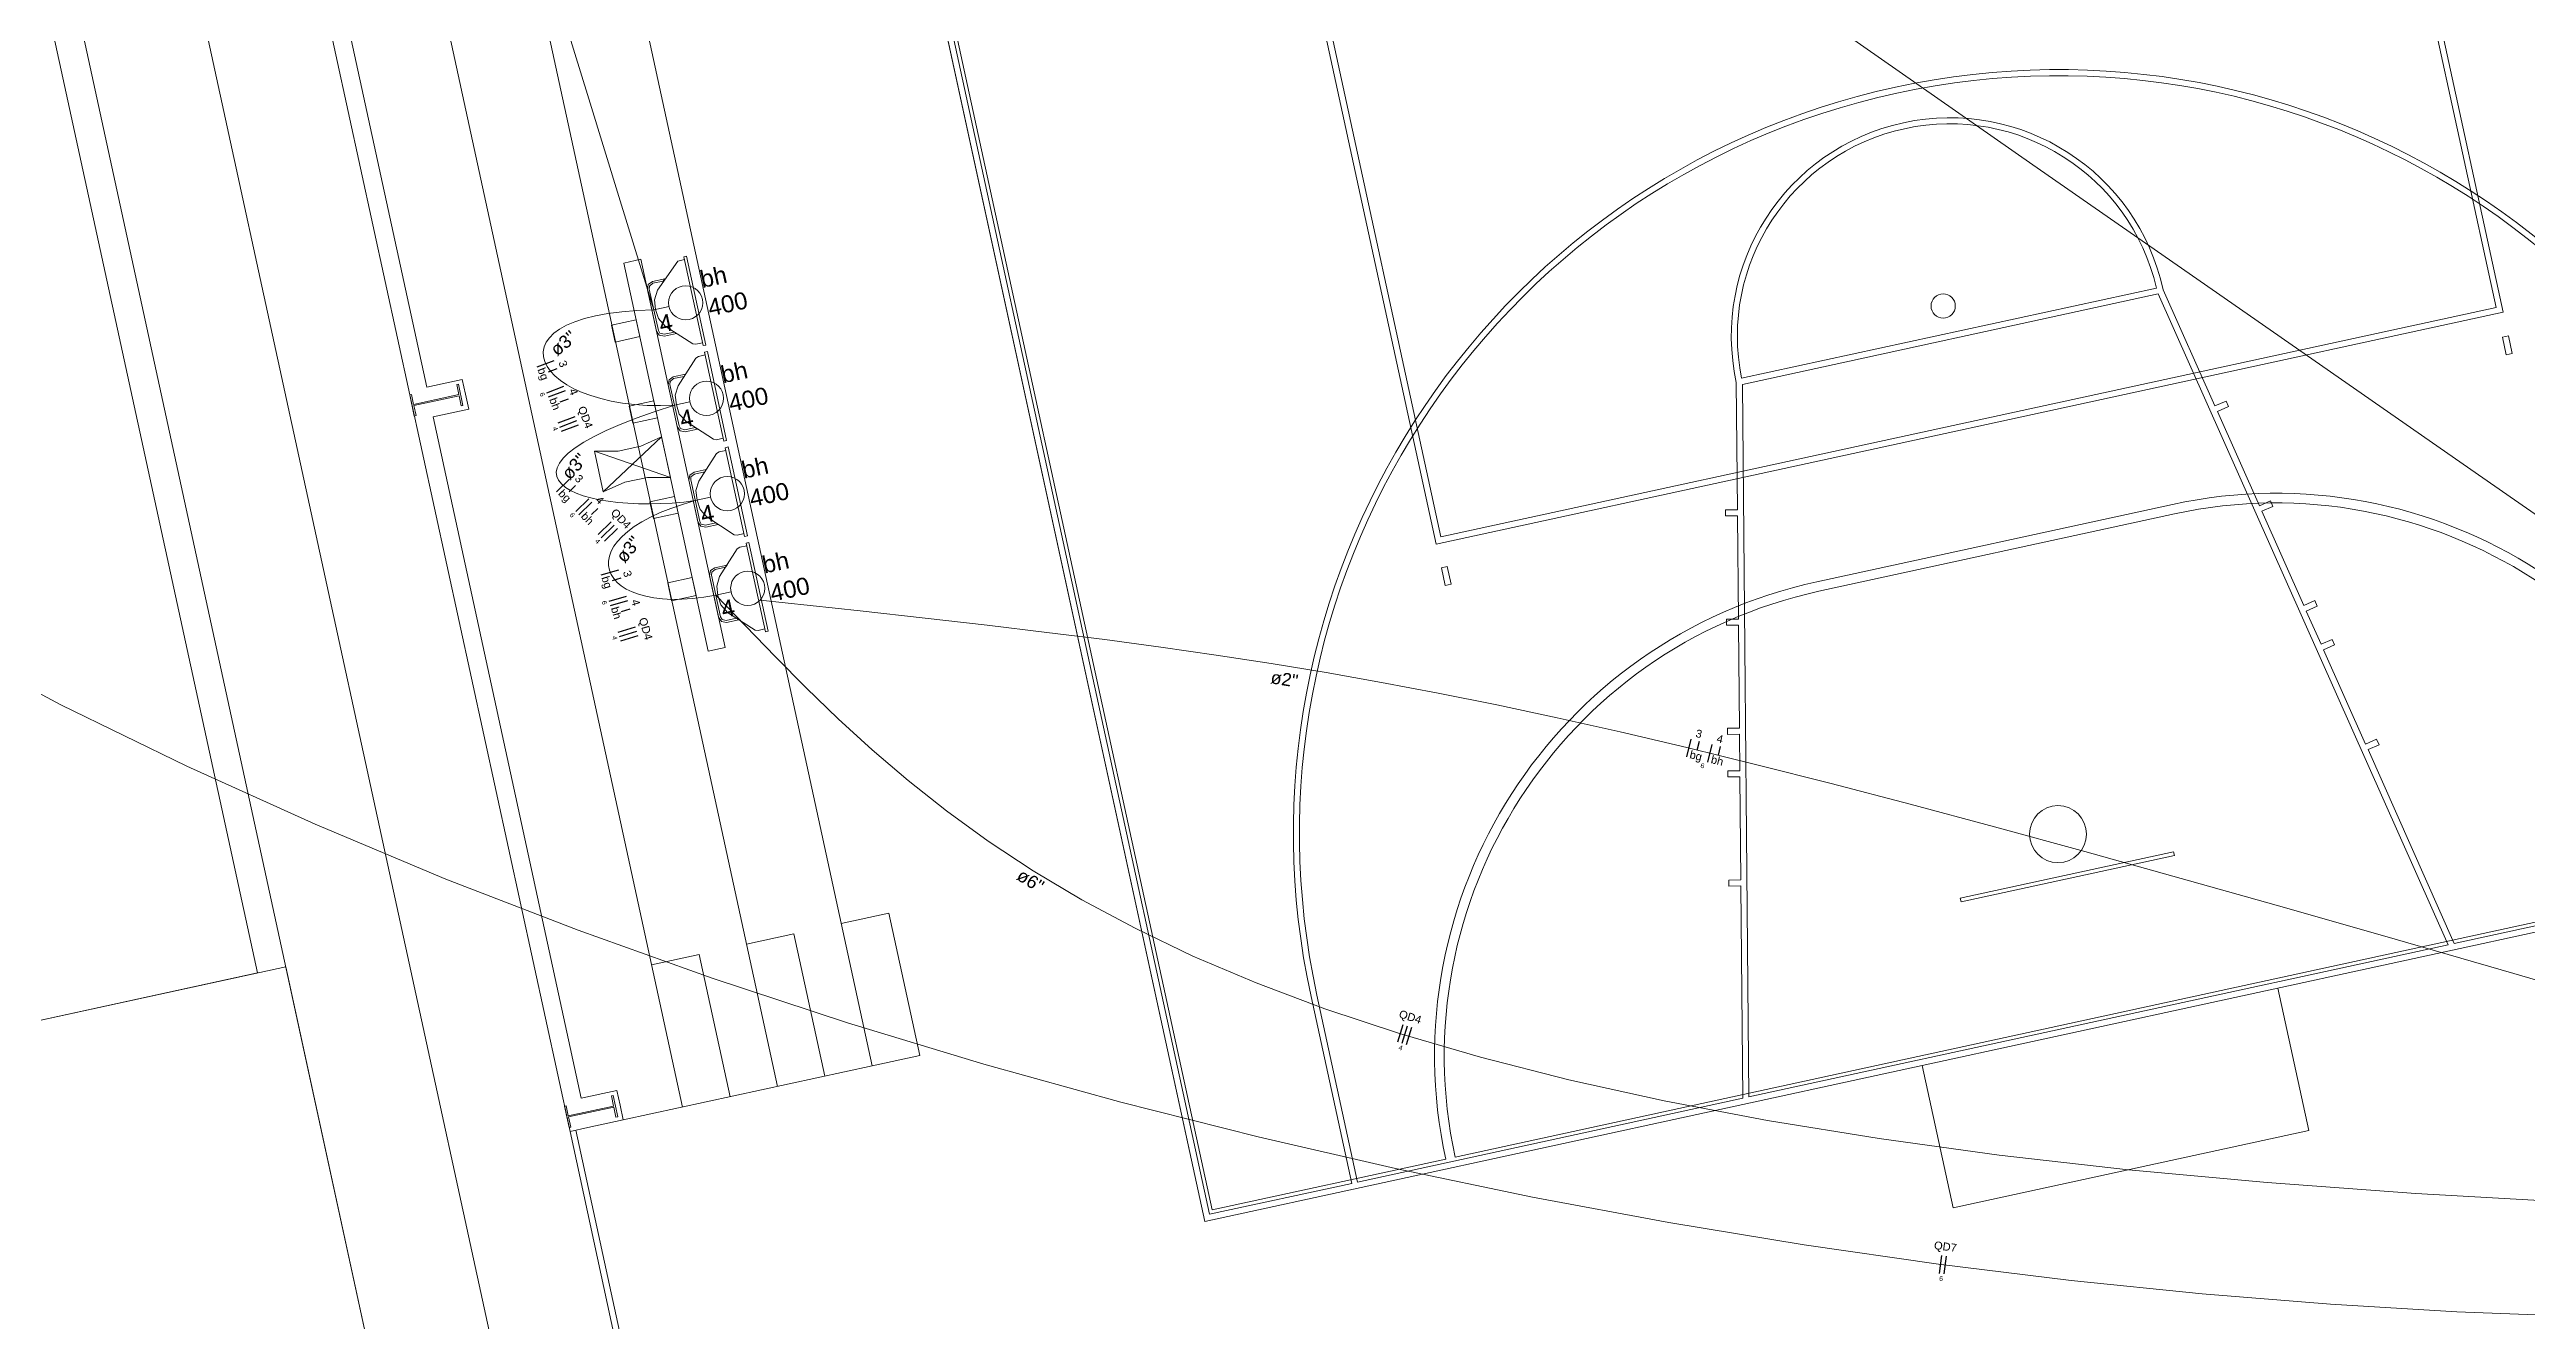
# Model space of a CAD drawing. Header units: millimetres. Extents: x -395 to 1008, y 9 to 692.
# Drawn here: x -88.37 to -67.96, y 52.35 to 62.82 of the extents above; entities that cross this region are included whole.
import ezdxf

# ---------------------------------------------------------------- set-up
doc = ezdxf.new("R2010")
doc.units = ezdxf.units.MM
doc.header["$LTSCALE"] = 0.1
doc.header["$MEASUREMENT"] = 0
for name, color, linetype, lineweight in [('.10 ultra fina', 240, 'Continuous', 5), ('.15', 150, 'Continuous', 15), ('.20', 130, 'Continuous', 5), ('.25', 70, 'Continuous', 5), ('.30', 50, 'Continuous', 5), ('.40 Interno parede', 27, 'Continuous', 5)]:
    doc.layers.add(name, color=color, linetype=linetype, lineweight=lineweight)
doc.styles.add('Arial', font='arial.ttf')

# ---------------------------------------------------------------- blocks, each defined once
blk = doc.blocks.new('eeetet')
at = {"layer": '.10 ultra fina', "color": 240, "lineweight": 5}
for p, q in [((606.539, 115.299), (595.396, 166.541)), ((600.308, 145.079), (611.592, 93.184)), ((609.617, 106.974), (601.498, 144.315)), ((608.376, 140.709), (614.346, 113.251)), ((611.606, 114.534), (606.454, 138.229)), ((625.048, 120.746), (621.223, 138.334)), ((610.825, 114.364), (605.672, 138.059)), ((610.043, 114.194), (604.891, 137.889)), ((609.115, 113.992), (603.962, 137.687)), ((616.253, 118.833), (612.429, 136.422)), ((614.346, 113.251), (611.366, 126.955)), ((614.384, 113.31), (611.415, 126.966)), ((611.447, 126.958), (614.407, 113.346)), ((624.988, 120.784), (623.729, 126.574)), ((606.711, 125.75), (607.934, 120.126)), ((616.292, 118.893), (615.033, 124.683)), ((622.191, 120.943), (618.771, 120.2)), ((622.205, 120.895), (618.777, 120.15)), ((624.595, 115.53), (622.205, 120.895)), ((622.672, 119.972), (622.245, 120.929)), ((616.253, 118.833), (625.048, 120.746)), ((616.292, 118.893), (624.988, 120.784)), ((625.09, 120.55), (625.041, 120.54)), ((625.041, 120.54), (625.073, 120.393)), ((625.09, 120.55), (625.122, 120.404)), ((625.122, 120.404), (625.073, 120.393)), ((607.808, 120.067), (607.794, 120.064)), ((607.794, 120.064), (607.832, 119.889)), ((607.826, 119.984), (607.808, 120.067)), ((608.199, 120.065), (607.826, 119.984)), ((607.828, 119.975), (608.201, 120.056)), ((607.934, 120.126), (608.227, 120.19)), ((608.195, 120.151), (608.181, 120.148)), ((608.181, 120.148), (608.199, 120.065)), ((608.233, 119.976), (608.195, 120.151)), ((608.201, 120.056), (608.219, 119.973)), ((608.227, 120.19), (608.254, 120.068)), ((608.254, 120.068), (608.28, 119.946)), ((618.737, 119.116), (618.727, 120.164)), ((618.831, 114.277), (618.777, 120.15)), ((607.846, 119.892), (607.828, 119.975)), ((607.832, 119.889), (607.846, 119.892)), ((608.28, 119.946), (607.987, 119.883)), ((607.987, 119.883), (609.208, 114.267)), ((608.219, 119.973), (608.233, 119.976)), ((622.763, 120.012), (622.672, 119.972)), ((622.783, 119.967), (622.692, 119.926)), ((623.038, 119.15), (622.692, 119.926)), ((622.783, 119.967), (622.763, 120.012)), ((618.637, 119.115), (618.737, 119.116)), ((618.637, 119.065), (618.637, 119.115)), ((618.637, 119.065), (618.737, 119.066)), ((618.745, 118.216), (618.737, 119.066)), ((622.322, 119.16), (619.391, 118.523)), ((622.339, 119.082), (619.408, 118.445)), ((623.129, 119.19), (623.038, 119.15)), ((623.149, 119.144), (623.058, 119.104)), ((623.404, 118.327), (623.058, 119.104)), ((623.149, 119.144), (623.129, 119.19)), ((616.296, 118.638), (616.345, 118.649)), ((616.296, 118.638), (616.328, 118.491)), ((616.345, 118.649), (616.377, 118.502)), ((616.328, 118.491), (616.377, 118.502)), ((618.645, 118.215), (618.745, 118.216)), ((618.646, 118.165), (618.645, 118.215)), ((623.495, 118.368), (623.404, 118.327)), ((623.515, 118.322), (623.424, 118.281)), ((623.546, 118.008), (623.424, 118.281)), ((623.515, 118.322), (623.495, 118.368)), ((618.646, 118.165), (618.746, 118.166)), ((618.753, 117.316), (618.746, 118.166)), ((623.637, 118.048), (623.546, 118.008)), ((623.658, 118.003), (623.567, 117.962)), ((623.658, 118.003), (623.637, 118.048)), ((623.912, 117.185), (623.567, 117.962)), ((618.653, 117.315), (618.753, 117.316)), ((618.654, 117.265), (618.653, 117.315)), ((618.654, 117.265), (618.754, 117.266)), ((618.757, 116.966), (618.754, 117.266)), ((624.004, 117.226), (623.912, 117.185)), ((624.024, 117.18), (623.933, 117.14)), ((624.024, 117.18), (624.004, 117.226)), ((624.644, 115.541), (623.933, 117.14)), ((618.657, 116.965), (618.757, 116.966)), ((618.657, 116.915), (618.657, 116.965)), ((618.657, 116.915), (618.757, 116.916)), ((618.765, 116.066), (618.757, 116.916)), ((629.101, 116.459), (614.346, 113.251)), ((629.101, 116.459), (614.346, 113.251)), ((620.572, 115.914), (622.331, 116.297)), ((620.579, 115.885), (622.337, 116.268)), ((622.337, 116.268), (622.331, 116.297)), ((624.644, 115.541), (627.82, 116.232)), ((627.003, 116.085), (616.41, 113.781)), ((618.665, 116.065), (618.765, 116.066)), ((618.665, 116.015), (618.665, 116.065)), ((618.665, 116.015), (618.765, 116.016)), ((618.781, 114.266), (618.765, 116.016)), ((611.351, 115.706), (611.742, 115.791)), ((611.742, 115.791), (611.997, 114.619)), ((620.579, 115.885), (620.572, 115.914)), ((610.57, 115.536), (610.96, 115.621)), ((610.96, 115.621), (611.215, 114.449)), ((606.773, 115.349), (573.086, 108.025)), ((611.592, 93.184), (606.773, 115.349)), ((609.788, 115.366), (610.179, 115.451)), ((610.179, 115.451), (610.434, 114.279)), ((618.831, 114.277), (624.595, 115.53)), ((573.232, 108.056), (606.539, 115.299)), ((623.444, 114.001), (623.189, 115.174)), ((615.557, 113.565), (615.222, 115.104)), ((615.606, 113.576), (615.271, 115.115)), ((609.554, 114.088), (611.606, 114.534)), ((611.606, 114.534), (611.997, 114.619)), ((620.258, 114.536), (620.513, 113.364)), ((609.208, 114.267), (609.501, 114.331)), ((609.501, 114.331), (609.528, 114.209)), ((609.083, 114.204), (609.069, 114.201)), ((609.069, 114.201), (609.107, 114.026)), ((609.101, 114.121), (609.083, 114.204)), ((609.474, 114.202), (609.101, 114.121)), ((609.103, 114.112), (609.475, 114.193)), ((609.121, 114.029), (609.103, 114.112)), ((609.47, 114.288), (609.456, 114.285)), ((609.456, 114.285), (609.474, 114.202)), ((609.508, 114.113), (609.47, 114.288)), ((609.475, 114.193), (609.494, 114.11)), ((609.494, 114.11), (609.508, 114.113)), ((609.528, 114.209), (609.554, 114.088)), ((615.606, 113.576), (618.781, 114.266)), ((609.107, 114.026), (609.121, 114.029)), ((609.261, 114.024), (609.115, 113.992)), ((609.538, 112.045), (609.115, 113.992)), ((609.587, 112.055), (609.163, 114.003)), ((609.554, 114.088), (609.261, 114.024)), ((620.513, 113.364), (623.444, 114.001)), ((616.332, 113.764), (614.407, 113.346)), ((614.384, 113.31), (615.557, 113.565))]:
    blk.add_line(p, q, dxfattribs=at)
for points in [[(610.254, 117.951), (610.394, 117.981), (609.698, 121.181), (609.558, 121.15), (610.254, 117.951)], [(610.207, 120.493), (610.152, 120.481), (610.127, 120.484), (609.9, 120.63), (609.845, 120.692), (609.821, 120.767), (609.811, 120.847), (609.835, 120.926), (610.003, 121.166), (610.058, 121.178)], [(610.212, 120.469), (610.053, 121.201), (610.076, 121.206), (610.235, 120.474), (610.212, 120.469)], [(609.795, 120.998), (609.896, 121.02), (609.884, 121.001), (609.798, 120.983), (609.77, 120.96), (609.768, 120.935), (609.843, 120.593), (609.855, 120.571), (609.89, 120.563), (609.975, 120.581), (609.994, 120.569), (609.893, 120.547), (609.851, 120.554), (609.827, 120.589), (609.753, 120.932), (609.76, 120.974), (609.795, 120.998)], [(609.488, 120.499), (609.69, 120.543), (609.66, 120.683), (609.457, 120.639), (609.488, 120.499)], [(609.966, 120.212), (610.067, 120.234), (610.055, 120.215), (609.969, 120.197), (609.941, 120.174), (609.939, 120.149), (610.014, 119.807), (610.026, 119.785), (610.061, 119.776), (610.146, 119.794), (610.165, 119.782), (610.064, 119.76), (610.022, 119.767), (609.998, 119.803), (609.923, 120.146), (609.931, 120.188), (609.966, 120.212)], [(610.378, 119.706), (610.323, 119.694), (610.298, 119.697), (610.071, 119.844), (610.016, 119.905), (609.992, 119.981), (609.982, 120.061), (610.006, 120.139), (610.152, 120.367), (610.174, 120.38), (610.229, 120.392)], [(610.383, 119.683), (610.224, 120.415), (610.247, 120.42), (610.406, 119.688), (610.383, 119.683)], [(609.633, 119.83), (609.836, 119.874), (609.805, 120.014), (609.603, 119.97), (609.633, 119.83)], [(609.317, 119.598), (609.512, 119.6), (609.699, 119.64), (609.87, 119.718), (609.389, 119.263)], [(609.87, 119.718), (609.942, 119.383)], [(610.554, 118.897), (610.395, 119.628), (610.418, 119.634), (610.577, 118.902), (610.554, 118.897)], [(609.317, 119.598), (609.942, 119.383), (609.755, 119.383), (609.568, 119.343), (609.389, 119.263), (609.317, 119.598)], [(610.137, 119.426), (610.238, 119.448), (610.226, 119.429), (610.14, 119.41), (610.112, 119.387), (610.11, 119.363), (610.185, 119.02), (610.197, 118.999), (610.232, 118.99), (610.317, 119.008), (610.336, 118.996), (610.235, 118.974), (610.193, 118.981), (610.169, 119.017), (610.094, 119.36), (610.102, 119.402), (610.137, 119.426)], [(610.549, 118.92), (610.494, 118.908), (610.469, 118.911), (610.242, 119.057), (610.187, 119.119), (610.162, 119.195), (610.153, 119.274), (610.177, 119.353), (610.323, 119.58), (610.345, 119.593), (610.4, 119.605)], [(609.804, 119.044), (610.007, 119.088), (609.976, 119.227), (609.774, 119.183), (609.804, 119.044)], [(610.72, 118.134), (610.665, 118.122), (610.64, 118.124), (610.413, 118.271), (610.358, 118.332), (610.333, 118.409), (610.324, 118.488), (610.348, 118.566), (610.494, 118.794), (610.516, 118.807), (610.571, 118.819)], [(610.725, 118.11), (610.566, 118.842), (610.589, 118.847), (610.748, 118.116), (610.725, 118.11)], [(610.308, 118.639), (610.409, 118.661), (610.397, 118.642), (610.311, 118.624), (610.283, 118.601), (610.281, 118.576), (610.356, 118.234), (610.368, 118.212), (610.403, 118.203), (610.488, 118.222), (610.507, 118.21), (610.406, 118.188), (610.364, 118.195), (610.34, 118.23), (610.265, 118.573), (610.273, 118.615), (610.308, 118.639)], [(609.952, 118.366), (610.154, 118.41), (610.122, 118.558), (609.92, 118.514), (609.952, 118.366)]]:
    blk.add_lwpolyline(points, dxfattribs=at)
for centre, radius in [((620.432, 120.796), 0.1), ((621.378, 116.443), 0.235)]:
    blk.add_circle(centre, radius, dxfattribs=at)
for centre, radius, start, end in [((621.378, 116.443), 6.3, 12.2675, 192.2675), ((621.378, 116.443), 6.25, 12.2675, 192.2675), ((620.486, 120.547), 1.8, 12.2675, 192.2675), ((620.486, 120.547), 1.75, 13.0861, 191.449), ((623.172, 115.252), 4, 12.2675, 102.2675), ((623.172, 115.252), 3.92, 12.2675, 102.2675), ((620.241, 114.614), 4, 102.2675, 192.2675), ((620.241, 114.614), 3.92, 102.2675, 192.2675)]:
    blk.add_arc(centre, radius, start, end, dxfattribs=at)

msp = doc.modelspace()

# ---------------------------------------------------------------- linework, layer by layer
at = {"layer": '.15', "color": 150, "lineweight": 15}
for p, q in [((-83.269, 60.705), (-83.394, 60.677)), ((-83.098, 59.918), (-83.223, 59.891)), ((-82.927, 59.132), (-83.053, 59.105)), ((-82.757, 58.352), (-82.883, 58.325))]:
    msp.add_line(p, q, dxfattribs=at)
for centre in [(-83.131, 60.735), (-82.96, 59.948), (-82.789, 59.162), (-82.62, 58.382)]:
    msp.add_circle(centre, 0.141, dxfattribs=at)
at = {"layer": '.20', "color": 130, "lineweight": 20}
for points in [[(-83.394, 60.677), (-83.672, 61.575), (-83.931, 62.415), (-84.171, 63.199)], [(-66.494, 58.023), (-68.483, 59.406), (-70.325, 60.688), (-72.028, 61.873), (-73.596, 62.966)], [(-83.223, 59.891), (-83.339, 59.888), (-83.449, 59.89), (-83.553, 59.897), (-83.652, 59.909), (-83.745, 59.925), (-83.832, 59.946), (-83.912, 59.97), (-83.986, 59.997), (-84.053, 60.027), (-84.112, 60.06), (-84.164, 60.095), (-84.209, 60.132), (-84.245, 60.171), (-84.273, 60.21), (-84.293, 60.25), (-84.303, 60.29), (-84.305, 60.331), (-84.298, 60.371), (-84.281, 60.41), (-84.254, 60.447), (-84.218, 60.484), (-84.171, 60.518), (-84.113, 60.55), (-84.045, 60.579), (-83.966, 60.605), (-83.875, 60.628), (-83.773, 60.647), (-83.659, 60.662), (-83.533, 60.672), (-83.394, 60.677)], [(-83.053, 59.105), (-83.148, 59.093), (-83.244, 59.085), (-83.338, 59.08), (-83.43, 59.078), (-83.52, 59.079), (-83.608, 59.083), (-83.691, 59.09), (-83.77, 59.1), (-83.845, 59.112), (-83.914, 59.127), (-83.977, 59.145), (-84.033, 59.166), (-84.082, 59.189), (-84.123, 59.214), (-84.156, 59.242), (-84.18, 59.272), (-84.194, 59.304), (-84.198, 59.339), (-84.191, 59.375), (-84.172, 59.413), (-84.142, 59.454), (-84.099, 59.496), (-84.042, 59.54), (-83.972, 59.586), (-83.887, 59.633), (-83.787, 59.682), (-83.671, 59.732), (-83.539, 59.784), (-83.39, 59.837), (-83.223, 59.891)], [(-82.883, 58.325), (-82.982, 58.308), (-83.075, 58.298), (-83.163, 58.292), (-83.246, 58.291), (-83.323, 58.296), (-83.395, 58.304), (-83.461, 58.317), (-83.52, 58.333), (-83.574, 58.353), (-83.621, 58.376), (-83.662, 58.402), (-83.697, 58.431), (-83.725, 58.463), (-83.746, 58.496), (-83.76, 58.532), (-83.767, 58.569), (-83.767, 58.607), (-83.76, 58.647), (-83.745, 58.687), (-83.723, 58.728), (-83.693, 58.769), (-83.655, 58.81), (-83.609, 58.851), (-83.555, 58.891), (-83.492, 58.931), (-83.422, 58.969), (-83.343, 59.006), (-83.255, 59.041), (-83.158, 59.074), (-83.053, 59.105)], [(-67.561, 53.319), (-68.872, 53.393), (-70.098, 53.484), (-71.241, 53.59), (-72.306, 53.711), (-73.297, 53.847), (-74.215, 53.997), (-75.067, 54.159), (-75.854, 54.332), (-76.58, 54.517), (-77.249, 54.712), (-77.865, 54.917), (-78.431, 55.13), (-78.951, 55.351), (-79.428, 55.58), (-79.866, 55.814), (-80.269, 56.054), (-80.64, 56.298), (-80.982, 56.547), (-81.299, 56.798), (-81.595, 57.052), (-81.874, 57.307), (-82.138, 57.562), (-82.392, 57.818), (-82.639, 58.072), (-82.883, 58.325)], [(-67.021, 54.903), (-68.066, 55.208), (-69.043, 55.49), (-69.955, 55.75), (-70.806, 55.991), (-71.601, 56.212), (-72.344, 56.416), (-73.04, 56.602), (-73.691, 56.772), (-74.304, 56.928), (-74.882, 57.069), (-75.429, 57.198), (-75.95, 57.315), (-76.448, 57.422), (-76.929, 57.519), (-77.396, 57.607), (-77.854, 57.688), (-78.307, 57.763), (-78.759, 57.832), (-79.215, 57.897), (-79.678, 57.959), (-80.154, 58.019), (-80.646, 58.077), (-81.158, 58.136), (-81.695, 58.196), (-82.517, 58.285)], [(-89.178, 57.899), (-88.28, 57.423), (-87.243, 56.916), (-86.185, 56.437), (-85.109, 55.986), (-84.018, 55.564), (-82.913, 55.169), (-81.798, 54.802), (-80.674, 54.461), (-79.546, 54.148), (-78.414, 53.861), (-77.283, 53.6), (-76.154, 53.365), (-75.03, 53.156), (-73.913, 52.971), (-72.807, 52.812), (-71.713, 52.678), (-70.635, 52.568), (-69.575, 52.482), (-68.535, 52.42), (-67.518, 52.381)]]:
    msp.add_lwpolyline(points, dxfattribs=at)
at = {"layer": '.25', "color": 70, "lineweight": 25}
for p, q in [((-84.356, 60.206), (-84.216, 60.259)), ((-84.276, 59.994), (-84.136, 60.047)), ((-84.261, 60.166), (-84.191, 60.193)), ((-84.263, 59.959), (-84.122, 60.012)), ((-84.167, 59.919), (-84.097, 59.945)), ((-84.182, 59.746), (-84.042, 59.799)), ((-84.169, 59.711), (-84.029, 59.764)), ((-84.156, 59.676), (-84.015, 59.729)), ((-84.197, 59.176), (-84.089, 59.281)), ((-84.093, 59.178), (-84.04, 59.23)), ((-84.038, 59.014), (-83.931, 59.119)), ((-84.012, 58.987), (-83.905, 59.092)), ((-83.909, 58.989), (-83.855, 59.041)), ((-83.854, 58.825), (-83.746, 58.929)), ((-83.827, 58.798), (-83.72, 58.902)), ((-83.801, 58.771), (-83.694, 58.876)), ((-83.827, 58.493), (-83.683, 58.535)), ((-83.735, 58.446), (-83.663, 58.467)), ((-83.763, 58.275), (-83.619, 58.317)), ((-83.752, 58.239), (-83.608, 58.281)), ((-83.66, 58.192), (-83.588, 58.213)), ((-83.688, 58.021), (-83.544, 58.064)), ((-83.678, 57.985), (-83.534, 58.028)), ((-83.667, 57.949), (-83.523, 57.992)), ((-74.881, 56.992), (-74.846, 57.138)), ((-74.795, 57.048), (-74.777, 57.121)), ((-74.707, 56.95), (-74.672, 57.096)), ((-74.62, 57.006), (-74.603, 57.079)), ((-77.263, 54.645), (-77.218, 54.788)), ((-77.227, 54.633), (-77.183, 54.777)), ((-77.191, 54.622), (-77.147, 54.766)), ((-72.798, 52.736), (-72.778, 52.884)), ((-72.761, 52.731), (-72.741, 52.879))]:
    msp.add_line(p, q, dxfattribs=at)

# ---------------------------------------------------------------- block references
at = {"layer": '.30'}
msp.add_blockref('eeetet', (-693.2, -60.087), dxfattribs=at)

# ---------------------------------------------------------------- texts
at = {"layer": '.40 Interno parede', "color": 27, "attachment_point": 8, "line_spacing_factor": 0.9, "style": 'Arial'}
for s, insert, char_height, width, rotation in [('bh', (-82.887, 60.878), 0.1412, 0.4338, 12.2675), ('4', (-83.281, 60.499), 0.141, 0.2169, 12.2675), ('400', (-82.77, 60.656), 0.1412, 0.6507, 12.2675), ('ø3"', (-84.104, 60.36), 0.1059, 0.44137, 40.0388), ('3', (-84.173, 60.22), 0.0653, 0.10011, 290.7078), ('bh', (-82.716, 60.092), 0.1412, 0.4338, 12.2675), ('bg', (-84.354, 60.131), 0.0653, 0.20021, 290.7078), ('4', (-84.086, 59.99), 0.0653, 0.10011, 290.7078), ('400', (-82.599, 59.87), 0.1412, 0.6507, 12.2675), ('6', (-84.332, 59.972), 0.0406, 0.06118, 290.7078), ('bh', (-84.24, 59.891), 0.0653, 0.20021, 290.7078), ('QD4', (-84.005, 59.774), 0.0653, 0.37011, 290.7078), ('4', (-83.11, 59.713), 0.141, 0.2169, 12.2675), ('4', (-84.225, 59.69), 0.0406, 0.06118, 290.7078), ('ø3"', (-84.009, 59.35), 0.1059, 0.44137, 48.0831), ('bh', (-82.545, 59.306), 0.1412, 0.4338, 12.2675), ('bg', (-84.165, 59.108), 0.0653, 0.20021, 314.3022), ('3', (-84.034, 59.262), 0.0653, 0.10011, 314.3022), ('400', (-82.428, 59.084), 0.1412, 0.6507, 12.2675), ('6', (-84.081, 58.972), 0.0406, 0.06118, 314.3022), ('bh', (-83.965, 58.934), 0.0653, 0.20021, 314.3022), ('4', (-83.863, 59.086), 0.0653, 0.10011, 314.3022), ('QD4', (-83.701, 58.921), 0.0653, 0.37011, 314.3022), ('4', (-82.939, 58.927), 0.141, 0.2169, 12.2675), ('ø3"', (-83.561, 58.668), 0.1059, 0.44137, 50.3406), ('4', (-83.871, 58.756), 0.0406, 0.06118, 314.3022), ('bh', (-82.375, 58.525), 0.1412, 0.4338, 12.2675), ('bg', (-83.831, 58.417), 0.0653, 0.20021, 286.3648), ('3', (-83.643, 58.492), 0.0653, 0.10011, 286.3648), ('400', (-82.258, 58.304), 0.1412, 0.6507, 12.2675), ('6', (-83.821, 58.258), 0.0406, 0.06118, 286.3648), ('bh', (-83.735, 58.17), 0.0653, 0.20021, 286.3648), ('4', (-83.574, 58.256), 0.0653, 0.10011, 286.3648), ('4', (-82.769, 58.147), 0.141, 0.2169, 12.2675), ('4', (-83.735, 57.968), 0.0406, 0.06118, 286.3648), ('QD4', (-83.509, 58.035), 0.0653, 0.37011, 286.3648), ('ø2"', (-78.206, 57.579), 0.1059, 0.44137, 350.7767), ('3', (-74.789, 57.151), 0.0653, 0.10011, 346.4795), ('4', (-74.615, 57.109), 0.0653, 0.10011, 346.4795), ('bg', (-74.818, 56.952), 0.0653, 0.20021, 346.4795), ('bh', (-74.638, 56.93), 0.0653, 0.20021, 346.4795), ('6', (-74.757, 56.9), 0.0406, 0.06118, 346.4795), ('ø6"', (-80.319, 55.926), 0.1059, 0.44137, 328.0303), ('QD4', (-77.175, 54.802), 0.0653, 0.37011, 342.7553), ('4', (-77.245, 54.576), 0.0406, 0.06118, 342.7553), ('QD7', (-72.756, 52.907), 0.0653, 0.37011, 352.3925), ('6', (-72.788, 52.673), 0.0406, 0.06118, 352.3925)]:
    msp.add_mtext(s, dxfattribs=dict(at, insert=insert, char_height=char_height, width=width, rotation=rotation))

doc.saveas('drawing.dxf')
